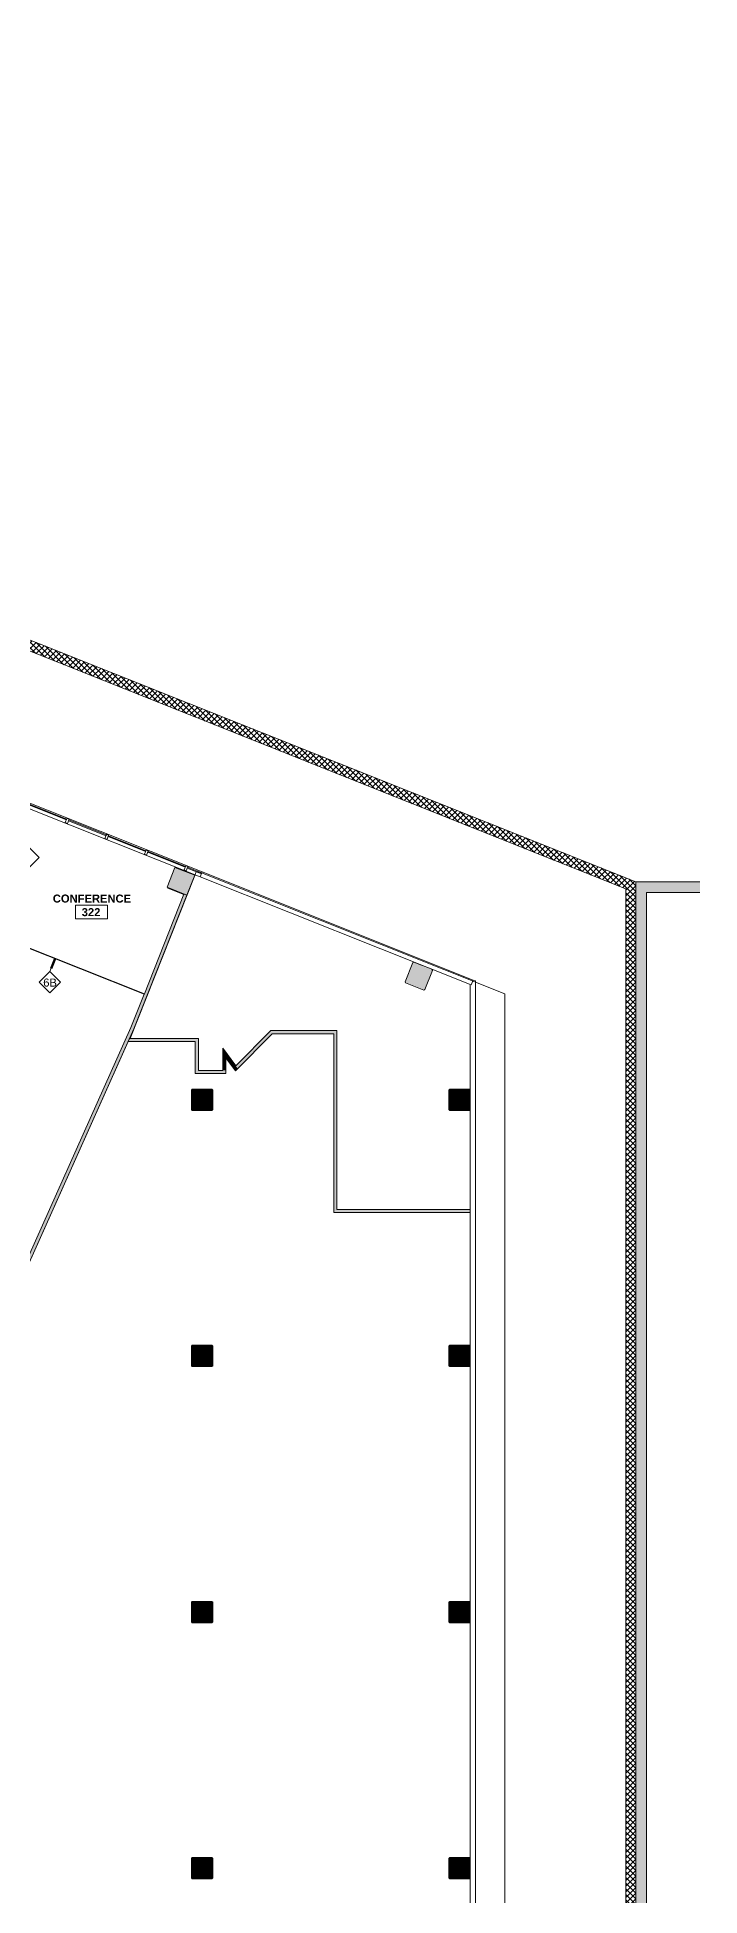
# Model space of a CAD drawing. Header units: inches. Extents: x -13 to 4331, y -638 to 2885.
# Drawn here: x 3586 to 4331, y 791 to 2881 of the extents above; entities that cross this region are included whole.
import ezdxf

# ---------------------------------------------------------------- set-up
doc = ezdxf.new("R2010")
doc.units = ezdxf.units.IN
doc.header["$MEASUREMENT"] = 0
for name, color, linetype, lineweight in [('A-AREA-IDEN', 2, 'Continuous', 9), ('A-DETL-THIN', 151, 'Continuous', 9), ('A-GLAZ-CURT', 52, 'Continuous', 9), ('A-GLAZ-CWMG', 51, 'Continuous', 9), ('A-WALL', 113, 'Continuous', 9), ('A-WALL-IDEN', 211, 'Continuous', 9), ('A-WALL-PATT', 111, 'Continuous', 13), ('A-WALL-PRHT', 7, 'Continuous', 9), ('Chevy Chase Pavilion_3rd Floor Base_dwg', 8, 'Continuous', 9), ('I-WALL', 2, 'Continuous', 13), ('NIC', 7, 'Continuous', 9), ('S-COLS', 52, 'Continuous', 13)]:
    doc.layers.add(name, color=color, linetype=linetype, lineweight=lineweight)
doc.styles.add('Swis721 Lt BT', font='swissl.ttf', dxfattribs={"height": 9})
doc.styles.add('Swis721 Lt BT_B', font='', dxfattribs={"height": 9})
doc.styles.get('Swis721 Lt BT_B').set_extended_font_data('Swis721 Lt BT', bold=True)

# ---------------------------------------------------------------- blocks, each defined once
blk = doc.blocks.new('System Panel - Glazed-5082656-FIRST FLOOR CONSTRUCTION')
at = {"layer": 'A-GLAZ-CURT', "lineweight": 13}
for p, q in [((22.75, 1.75), (-22.75, 1.75)), ((-22.75, 1.75), (-22.75, 0.75)), ((-22.75, 0.75), (22.75, 0.75)), ((22.75, 0.75), (22.75, 1.75))]:
    blk.add_line(p, q, dxfattribs=at)
blk = doc.blocks.new('System Panel - Glazed-5082657-FIRST FLOOR CONSTRUCTION')
at = {"layer": 'A-GLAZ-CURT', "lineweight": 13}
for p, q in [((22.7, 1.8), (-22.7, 1.8)), ((-22.7, 1.8), (-22.7, 0.8)), ((-22.7, 0.8), (22.7, 0.8)), ((22.7, 0.8), (22.7, 1.8))]:
    blk.add_line(p, q, dxfattribs=at)
blk = doc.blocks.new('System Panel - Glazed-5082658-FIRST FLOOR CONSTRUCTION')
at = {"layer": 'A-GLAZ-CURT', "lineweight": 13}
for p, q in [((8.625, 1.75), (-8.625, 1.75)), ((-8.625, 1.75), (-8.625, 0.75)), ((-8.625, 0.75), (8.625, 0.75)), ((8.625, 0.75), (8.625, 1.75))]:
    blk.add_line(p, q, dxfattribs=at)
blk = doc.blocks.new('Rectangular Mullion - 2_5_ x 5_ rectangular-5082659-FIRST FLOOR CONSTRUCTION')
at = {"layer": 'A-GLAZ-CWMG', "lineweight": 20}
for p, q in [((-1.25, 2.5), (1.25, 2.5)), ((-1.25, -2.5), (-1.25, 2.5)), ((1.25, 2.5), (1.25, -2.5)), ((1.25, -2.5), (-1.25, -2.5))]:
    blk.add_line(p, q, dxfattribs=at)
blk = doc.blocks.new('Concrete-Rectangular-Column - 24x24-5082804-FIRST FLOOR CONSTRUCTION')
at = {"layer": 'S-COLS', "lineweight": 9}
blk.add_hatch(color=7, dxfattribs=at).paths.add_polyline_path([(2.4, -12), (12, -12), (12, 12), (-12, 12), (-12, -12)], flags=0)
at = {"layer": 'S-COLS', "color": 8, "lineweight": 20}
for p, q in [((12, 12), (-12, 12)), ((-12, 12), (-12, -12)), ((12, -12), (12, 12)), ((-12, -12), (12, -12))]:
    blk.add_line(p, q, dxfattribs=at)
blk = doc.blocks.new('Chevy Chase Pavilion_3rd Floor Base_dwg-5020009-FIRST FLOOR CONSTRUCTION')
at = {"layer": 'A-WALL-PATT', "lineweight": 9}
h = blk.add_hatch(color=7, dxfattribs=at)
h.paths.add_polyline_path([(3754, 1916.6), (3754, 1916.6), (3732.7, 1925), (3733, 1924.4), (3751, 1917.2), (3751.2, 1917.7), (3753.3, 1916.9)], flags=0)
h.paths.add_polyline_path([(3754.6, 1916.8), (3754.7, 1916.9), (3763.3, 1938.4), (3763.2, 1938.5), (3754.6, 1916.9)], flags=0)
h.paths.add_polyline_path([(3763.1, 1938.8), (3762.7, 1939.7), (3742.2, 1947.8), (3741.3, 1947.4), (3758.9, 1940.4)], flags=0)
h = blk.add_hatch(color=7, dxfattribs=at)
h.paths.add_polyline_path([(4331.5, -637.8), (4331.5, -625.8), (4271.5, -625.8), (4271.5, 1919.3), (4331.5, 1919.3), (4331.5, 1931.3), (4259.6, 1931.3), (4259.5, 1931.2), (4259.5, -637.8), (4259.6, -637.6), (4259.6, -637.8), (4271.5, -637.8)], flags=0)
h.paths.add_polyline_path([(4259.6, 1931.2), (4259.6, 1931.3), (4259.6, 1931.3)], flags=0)
for points in [[(4020.9, 1809.6), (4022.2, 1810.2), (4030.8, 1831.7), (4030.2, 1833), (4009.8, 1841.1), (4008.5, 1840.6), (3999.9, 1819), (4000.5, 1817.7), (4019.5, 1810.2)], [(3760.6, 1674.2), (3782.6, 1674.2), (3783.6, 1675.2), (3783.6, 1697.2), (3782.6, 1698.2), (3760.6, 1698.2), (3759.6, 1697.2), (3759.6, 1675.2)], [(4050.1, 1674.2), (4072.1, 1674.2), (4073.1, 1675.2), (4073.1, 1697.2), (4072.1, 1698.2), (4050.1, 1698.2), (4049.1, 1697.2), (4049.1, 1675.2)], [(3760.6, 1386.2), (3782.6, 1386.2), (3783.6, 1387.2), (3783.6, 1409.2), (3782.6, 1410.2), (3760.6, 1410.2), (3759.6, 1409.2), (3759.6, 1387.2)], [(4072.1, 1386.2), (4073.1, 1387.2), (4073.1, 1409.2), (4072.1, 1410.2), (4050.1, 1410.2), (4049.1, 1409.2), (4049.1, 1387.2), (4050.1, 1386.2)], [(3782.6, 1098.2), (3783.6, 1099.2), (3783.6, 1121.2), (3782.6, 1122.2), (3760.6, 1122.2), (3759.6, 1121.2), (3759.6, 1099.2), (3760.6, 1098.2)], [(4072.1, 1098.2), (4073.1, 1099.2), (4073.1, 1121.2), (4072.1, 1122.2), (4050.1, 1122.2), (4049.1, 1121.2), (4049.1, 1099.2), (4050.1, 1098.2)], [(3760.6, 810.2), (3782.6, 810.2), (3783.6, 811.2), (3783.6, 833.2), (3782.6, 834.2), (3760.6, 834.2), (3759.6, 833.2), (3759.6, 811.2)], [(4072.1, 810.2), (4073.1, 811.2), (4073.1, 833.2), (4072.1, 834.2), (4050.1, 834.2), (4049.1, 833.2), (4049.1, 811.2), (4050.1, 810.2)]]:
    blk.add_hatch(color=7, dxfattribs=at).paths.add_polyline_path(points, flags=0)
at = {"layer": 'A-WALL-PRHT'}
h = blk.add_hatch(dxfattribs=at)
h.set_pattern_fill('FP_1', color=256, style=0, pattern_type=2)
h.set_pattern_definition([(45, (1809.372, -637.787), (-3.1819805, 3.1819805), []), (135, (1809.372, -637.787), (-3.1819805, -3.1819805), [])])
h.paths.add_polyline_path([(4259.5, -637.8), (4259.5, -637.8), (4259.5, 1931.2), (4259.6, 1931.3), (1910.5, 2868.6), (1809.4, 2615.1), (1820.1, 2610.8), (1916.9, 2853.6), (4248.1, 1923.5), (4248.1, -626.2), (4079.1, -626.2), (4079.1, -637.8), (4248.1, -637.8)], flags=0)
h.paths.add_polyline_path([(4259.6, -637.8), (4259.6, -637.6), (4259.5, -637.8)], flags=0)
h.paths.add_polyline_path([(4259.6, 1931.2), (4259.6, 1931.3), (4259.6, 1931.3), (4259.6, 1931.2)], flags=0)
at = {"layer": 'A-WALL', "color": 7}
for p, q in [((2822.3, 2321.1), (3771.8, 1942.5)), ((3769.6, 1936.9), (3575.7, 2014.2)), ((4073.1, 1563.1), (4073.1, 1815.9))]:
    blk.add_line(p, q, dxfattribs=at)
at = {"layer": 'A-WALL', "color": 7, "flags": 128}
for points in [[(4331.5, 1931.3), (4259.5, 1931.3), (4259.5, -637.8), (4331.5, -637.8)], [(4331.5, -625.8), (4271.5, -625.8), (4271.5, 1919.3), (4331.5, 1919.3)], [(4076.6, 1821), (4079.1, 1819.9), (4079.1, -637.8), (3438.2, -637.8), (3430.1, -625.7), (4073.1, -625.7), (4073.1, 1559.6)]]:
    blk.add_lwpolyline(points, dxfattribs=at)
at = {"layer": 'A-WALL-PRHT', "flags": 128}
for points in [[(4079.1, -637.8), (4259.6, -637.8), (4259.6, 1931.3), (1910.5, 2868.6), (1809.4, 2615.1)], [(1820.1, 2610.8), (1916.9, 2853.6), (4248.1, 1923.5), (4248.1, -626.2), (4079.1, -626.2)]]:
    blk.add_lwpolyline(points, dxfattribs=at)
at = {"layer": 'NIC', "flags": 128}
blk.add_lwpolyline([(408.3, -637.8), (-13.4, -15.7), (1142, 2881.3), (1809.4, 2615.1), (1910.5, 2868.6), (4259.6, 1931.3), (4259.6, -637.8)], close=True, dxfattribs=at)
at = {"layer": 'S-COLS', "color": 7, "lineweight": 9, "flags": 128}
for points in [[(3763.1, 1938.8), (3762.7, 1939.7), (3742.2, 1947.8), (3741.3, 1947.4)], [(3732.7, 1925), (3733, 1924.4), (3751, 1917.2)], [(3754.6, 1916.8), (3754.7, 1916.9), (3763.3, 1938.4), (3763.2, 1938.5)], [(4019.2, 1837.4), (4009.8, 1841.1), (4008.5, 1840.6), (3999.9, 1819)], [(3999.9, 1819), (4000.5, 1817.7), (4020.9, 1809.6), (4022.2, 1810.2), (4030.8, 1831.7), (4030.2, 1833)]]:
    blk.add_lwpolyline(points, dxfattribs=at)
for points in [[(3759.6, 1675.2), (3760.6, 1674.2), (3782.6, 1674.2), (3783.6, 1675.2), (3783.6, 1697.2), (3782.6, 1698.2), (3760.6, 1698.2), (3759.6, 1697.2)], [(4049.1, 1675.2), (4050.1, 1674.2), (4072.1, 1674.2), (4073.1, 1675.2), (4073.1, 1697.2), (4072.1, 1698.2), (4050.1, 1698.2), (4049.1, 1697.2)], [(3759.6, 1387.2), (3760.6, 1386.2), (3782.6, 1386.2), (3783.6, 1387.2), (3783.6, 1409.2), (3782.6, 1410.2), (3760.6, 1410.2), (3759.6, 1409.2)], [(4049.1, 1387.2), (4050.1, 1386.2), (4072.1, 1386.2), (4073.1, 1387.2), (4073.1, 1409.2), (4072.1, 1410.2), (4050.1, 1410.2), (4049.1, 1409.2)], [(3759.6, 1099.2), (3760.6, 1098.2), (3782.6, 1098.2), (3783.6, 1099.2), (3783.6, 1121.2), (3782.6, 1122.2), (3760.6, 1122.2), (3759.6, 1121.2)], [(4049.1, 1099.2), (4050.1, 1098.2), (4072.1, 1098.2), (4073.1, 1099.2), (4073.1, 1121.2), (4072.1, 1122.2), (4050.1, 1122.2), (4049.1, 1121.2)], [(3759.6, 811.2), (3760.6, 810.2), (3782.6, 810.2), (3783.6, 811.2), (3783.6, 833.2), (3782.6, 834.2), (3760.6, 834.2), (3759.6, 833.2)], [(4049.1, 811.2), (4050.1, 810.2), (4072.1, 810.2), (4073.1, 811.2), (4073.1, 833.2), (4072.1, 834.2), (4050.1, 834.2), (4049.1, 833.2)]]:
    blk.add_lwpolyline(points, close=True, dxfattribs=at)
blk = doc.blocks.new('Wall Tag - 1_4_-62626-FIRST FLOOR CONSTRUCTION')
at = {"layer": 'A-WALL-IDEN'}
for p, q in [((-0.125, 0), (0, 0.125)), ((-0.125, 0), (0, -0.125)), ((0, 0.125), (0.125, 0)), ((0, -0.125), (0.125, 0))]:
    blk.add_line(p, q, dxfattribs=at)
blk = doc.blocks.new('Room Tag - Room Name and Number-3379422-FIRST FLOOR CONSTRUCTION')
at = {"layer": 'A-AREA-IDEN'}
for p, q in [((-0.188, -0.164), (-0.188, -0.002)), ((-0.188, -0.002), (0.187, -0.002)), ((0.187, -0.002), (-0.188, -0.002)), ((-0.188, -0.002), (-0.188, -0.164)), ((0.187, -0.164), (-0.188, -0.164)), ((-0.188, -0.164), (0.187, -0.164)), ((0.187, -0.002), (0.187, -0.164)), ((0.187, -0.164), (0.187, -0.002))]:
    blk.add_line(p, q, dxfattribs=at)

msp = doc.modelspace()

# ---------------------------------------------------------------- hatches: boundary and pattern name
at = {"layer": 'A-WALL-PATT', "lineweight": 9}
for points in [[(3694.9, 1766.1), (3754.4, 1916.4), (3751.2, 1917.7), (3691.6, 1767.5)], [(3490, 1317.7), (3493.9, 1317.7), (3694.9, 1766.1), (3691.6, 1767.5), (3496.2, 1331.5)], [(3811.5, 1721.5), (3850.6, 1760.6), (3845.6, 1760.6), (3809.4, 1724.3)], [(3923.1, 1760.6), (3923.1, 1764.1), (3849.1, 1764.1), (3845.6, 1760.6), (3919.6, 1760.6)], [(3923.1, 1559.6), (3923.1, 1760.6), (3919.6, 1760.6), (3919.6, 1559.6)], [(3706.6, 1751.8), (3767.4, 1751.8), (3767.4, 1755.3), (3690, 1755.3), (3688.5, 1751.8), (3694.9, 1751.8)], [(3763.9, 1715.8), (3767.4, 1715.8), (3767.4, 1751.8), (3763.9, 1751.8)], [(3798.4, 1719.3), (3798.4, 1739.4), (3794.9, 1744.2), (3794.9, 1719.3)], [(3809, 1719), (3811.5, 1721.5), (3798.4, 1739.4), (3798.4, 1733.5), (3805, 1724.3)], [(3798.4, 1715.8), (3798.4, 1719.3), (3767.4, 1719.3), (3767.4, 1715.8)], [(4073.1, 1559.6), (4073.1, 1563.1), (3923.1, 1563.1), (3923.1, 1559.6)]]:
    msp.add_hatch(color=7, dxfattribs=at).paths.add_polyline_path(points, flags=0)

# ---------------------------------------------------------------- linework, layer by layer
at = {"layer": 'A-DETL-THIN'}
for p, q in [((3763.3, 1938.7), (3690.6, 1755.3)), ((3765.3, 1943.8), (3763.3, 1938.7)), ((4112.1, 1805.5), (3765.3, 1943.8)), ((4112.1, -637.8), (4112.1, 1805.5)), ((3689.6, 1754.3), (3500.1, 1331.5)), ((3690.6, 1755.3), (3689.6, 1754.3))]:
    msp.add_line(p, q, dxfattribs=at)
at = {"layer": 'A-WALL', "lineweight": 13}
for p, q in [((3771.8, 1942.5), (3769.6, 1936.9)), ((3769.6, 1936.9), (4074.4, 1815.4)), ((4076.6, 1821), (3771.8, 1942.5)), ((4074.4, 1815.4), (4076.6, 1821)), ((3706.6, 1805.2), (3706.8, 1805.6))]:
    msp.add_line(p, q, dxfattribs=at)
at = {"layer": 'A-WALL-IDEN'}
msp.add_line((3606.4, 1845.2), (3600.5, 1830.5), dxfattribs=at)
at = {"layer": 'A-WALL-IDEN', "lineweight": 90}
msp.add_line((3606.4, 1845.2), (3601.9, 1834), dxfattribs=at)
at = {"layer": 'I-WALL', "color": 8, "lineweight": 20}
for p, q in [((3694.9, 1766.1), (3754.4, 1916.4)), ((3751.2, 1917.7), (3706.8, 1805.6)), ((3754.4, 1916.4), (3751.2, 1917.7)), ((3706.6, 1805.2), (3691.6, 1767.5)), ((3691.6, 1767.5), (3546.3, 1443.1)), ((3690, 1755.3), (3694.9, 1766.1)), ((3809, 1719), (3850.6, 1760.6)), ((3849.1, 1764.1), (3809.4, 1724.3)), ((3923.1, 1764.1), (3849.1, 1764.1)), ((3850.6, 1760.6), (3919.6, 1760.6)), ((3919.6, 1760.6), (3919.6, 1559.6)), ((3923.1, 1563.1), (3923.1, 1764.1)), ((3500.1, 1331.5), (3688.5, 1751.8)), ((3688.5, 1751.8), (3763.9, 1751.8)), ((3767.4, 1755.3), (3690, 1755.3)), ((3763.9, 1751.8), (3763.9, 1715.8)), ((3767.4, 1719.3), (3767.4, 1755.3)), ((3794.9, 1744.2), (3794.9, 1719.3)), ((3809.4, 1724.3), (3794.9, 1744.2)), ((3763.9, 1715.8), (3798.4, 1715.8)), ((3794.9, 1719.3), (3767.4, 1719.3)), ((3798.4, 1715.8), (3798.4, 1733.5)), ((3798.4, 1733.5), (3809, 1719)), ((3919.6, 1559.6), (4073.1, 1559.6)), ((4073.1, 1563.1), (3923.1, 1563.1)), ((4073.1, 1559.6), (4073.1, 1563.1))]:
    msp.add_line(p, q, dxfattribs=at)
at = {"layer": 'I-WALL'}
for p, q in [((3563.2, 1862), (3706.6, 1805.2)), ((3706.8, 1805.6), (3563.4, 1862.5))]:
    msp.add_line(p, q, dxfattribs=at)

# ---------------------------------------------------------------- block references
at = {"layer": 'A-AREA-IDEN', "xscale": 95.99999999999994, "yscale": 95.99999999999994, "zscale": 95.99999999999994}
msp.add_blockref('Room Tag - Room Name and Number-3379422-FIRST FLOOR CONSTRUCTION', (3647.1, 1905.4), dxfattribs=at)
at = {"layer": 'A-GLAZ-CURT', "rotation": 338.2587309509974}
for name, p in [('System Panel - Glazed-5082656-FIRST FLOOR CONSTRUCTION', (3597.5, 2008.8)), ('System Panel - Glazed-5082656-FIRST FLOOR CONSTRUCTION', (3642.1, 1991)), ('System Panel - Glazed-5082656-FIRST FLOOR CONSTRUCTION', (3686.7, 1973.2)), ('System Panel - Glazed-5082657-FIRST FLOOR CONSTRUCTION', (3731.2, 1955.5)), ('System Panel - Glazed-5082658-FIRST FLOOR CONSTRUCTION', (3762.7, 1942.9))]:
    msp.add_blockref(name, p, dxfattribs=at)
at = {"layer": 'A-GLAZ-CWMG', "extrusion": (0, 0, -1), "rotation": 201.7412690490026}
for p in [(-3619.8, 1999.9), (-3664.4, 1982.1), (-3709, 1964.3), (-3753.5, 1946.6)]:
    msp.add_blockref('Rectangular Mullion - 2_5_ x 5_ rectangular-5082659-FIRST FLOOR CONSTRUCTION', p, dxfattribs=at)
at = {"layer": 'A-WALL-IDEN', "xscale": 95.99999999999994, "yscale": 95.99999999999994, "zscale": 95.99999999999994}
for p in [(3576.5, 1958.6), (3600.5, 1818.5)]:
    msp.add_blockref('Wall Tag - 1_4_-62626-FIRST FLOOR CONSTRUCTION', p, dxfattribs=at)
at = {"layer": 'Chevy Chase Pavilion_3rd Floor Base_dwg', "color": 7}
msp.add_blockref('Chevy Chase Pavilion_3rd Floor Base_dwg-5020009-FIRST FLOOR CONSTRUCTION', (0, 0), dxfattribs=at)
at = {"layer": 'S-COLS', "lineweight": 9, "rotation": 338.3805545101675}
msp.add_blockref('Concrete-Rectangular-Column - 24x24-5082804-FIRST FLOOR CONSTRUCTION', (3747.7, 1932), dxfattribs=at)

# ---------------------------------------------------------------- texts
at = {"layer": 'A-AREA-IDEN', "char_height": 9, "attachment_point": 1, "style": 'Swis721 Lt BT_B'}
for s, insert, width in [('CONFERENCE', (3603.7, 1917.1), 104.838), ('322', (3636.2, 1901.8), 25.452)]:
    msp.add_mtext(s, dxfattribs=dict(at, insert=insert, width=width))
at = {"layer": 'A-WALL-IDEN', "insert": (3592.9, 1822.6), "char_height": 9, "width": 18.18, "attachment_point": 1, "style": 'Swis721 Lt BT'}
msp.add_mtext('6B', dxfattribs=at)

doc.saveas('drawing.dxf')
